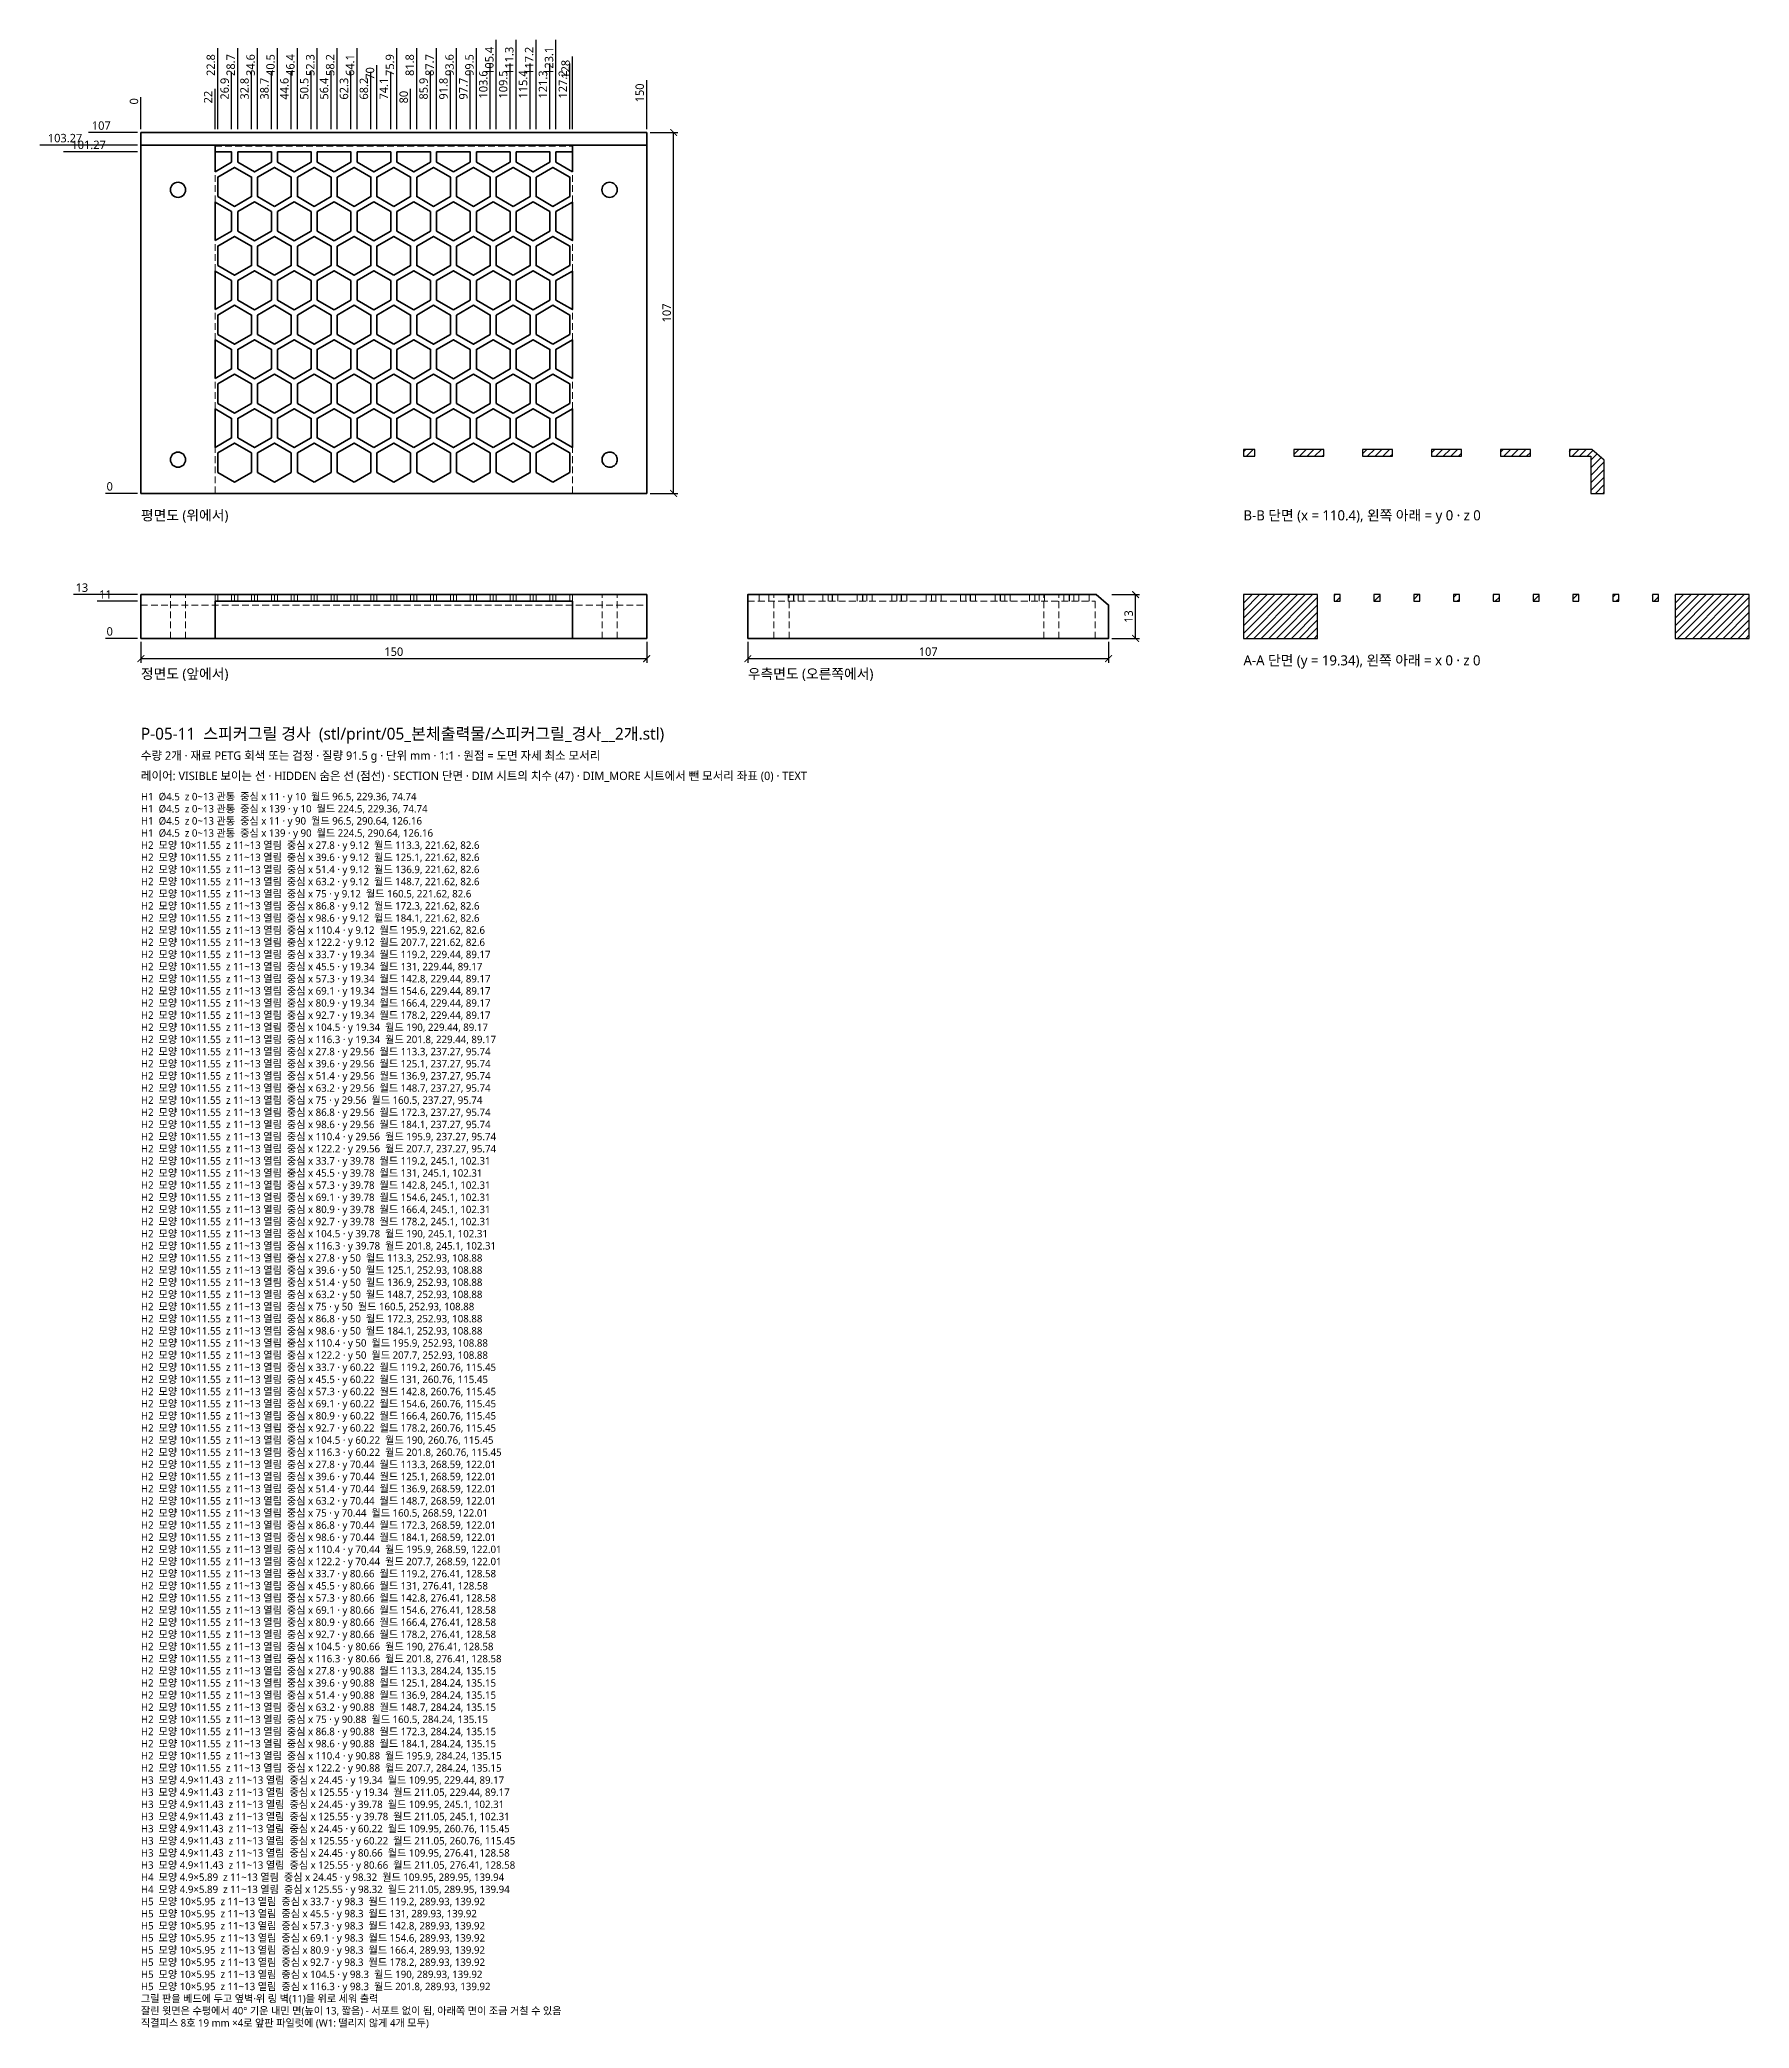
# Model space of a CAD drawing. Header units: millimetres. Extents: x -30 to 477, y -412 to 178.
import ezdxf

# ---------------------------------------------------------------- set-up
doc = ezdxf.new("R2010")
doc.units = ezdxf.units.MM
doc.linetypes.add('HIDDEN', pattern=[3, 2, -1])
for name, color, linetype, lineweight in [('DIM', 4, 'CONTINUOUS', 13), ('HIDDEN', 8, 'HIDDEN', 18), ('SECTION', 5, 'CONTINUOUS', 25), ('TEXT', 7, 'CONTINUOUS', 18), ('VISIBLE', 7, 'CONTINUOUS', 35)]:
    doc.layers.add(name, color=color, linetype=linetype, lineweight=lineweight)
doc.styles.add('KR', font='malgun.ttf')
doc.dimstyles.new('TOCCATA', dxfattribs={"dimtxt": 2.5, "dimasz": 2, "dimexe": 1.2, "dimexo": 1, "dimgap": 0.8, "dimtad": 1, "dimdsep": 46, "dimtxsty": 'KR', "dimblk": 'ARCHTICK', "dimcen": 2.5, "dimazin": 3, "dimtfac": 0.5, "dimtmove": 2, "dimatfit": 3})

# ---------------------------------------------------------------- blocks, each defined once
blk = doc.blocks.new('_ARCHTICK')
at = {"color": 0, "linetype": 'BYBLOCK', "const_width": 0.15}
blk.add_lwpolyline([(-0.5, -0.5), (0.5, 0.5)], dxfattribs=at)

msp = doc.modelspace()

# ---------------------------------------------------------------- hatches: boundary and pattern name
at = {"layer": 'SECTION'}
h = msp.add_hatch(dxfattribs=at)
h.set_pattern_fill('ANSI31', scale=0.5)
h.paths.add_polyline_path([(330.35, 56), (327, 56), (327, 54), (330.35, 54)])
h.paths.add_polyline_path([(350.788, 56), (341.897, 56), (341.897, 54), (350.788, 54)])
h.paths.add_polyline_path([(371.226, 56), (362.335, 56), (362.335, 54), (371.226, 54)])
h.paths.add_polyline_path([(391.665, 56), (382.774, 56), (382.774, 54), (391.665, 54)])
h.paths.add_polyline_path([(412.103, 56), (403.212, 56), (403.212, 54), (412.103, 54)])
h.paths.add_polyline_path([(434, 52.87), (430.27, 56), (423.65, 56), (423.65, 54), (430, 54), (430, 43), (434, 43)])
h = msp.add_hatch(dxfattribs=at)
h.set_pattern_fill('ANSI31', scale=0.5)
h.paths.add_polyline_path([(349, 13), (327, 13), (327, 0), (349, 0)])
h.paths.add_polyline_path([(355.7, 13), (353.9, 13), (353.9, 11), (355.7, 11)])
h.paths.add_polyline_path([(367.5, 13), (365.7, 13), (365.7, 11), (367.5, 11)])
h.paths.add_polyline_path([(379.3, 13), (377.5, 13), (377.5, 11), (379.3, 11)])
h.paths.add_polyline_path([(391.1, 13), (389.3, 13), (389.3, 11), (391.1, 11)])
h.paths.add_polyline_path([(402.9, 13), (401.1, 13), (401.1, 11), (402.9, 11)])
h.paths.add_polyline_path([(414.7, 13), (412.9, 13), (412.9, 11), (414.7, 11)])
h.paths.add_polyline_path([(426.5, 13), (424.7, 13), (424.7, 11), (426.5, 11)])
h.paths.add_polyline_path([(438.3, 13), (436.5, 13), (436.5, 11), (438.3, 11)])
h.paths.add_polyline_path([(450.1, 13), (448.3, 13), (448.3, 11), (450.1, 11)])
h.paths.add_polyline_path([(477, 13), (455, 13), (455, 0), (477, 0)])

# ---------------------------------------------------------------- linework, layer by layer
at = {"layer": 'HIDDEN'}
for points in [[(22, 146), (128, 146)], [(22, 129.373), (22, 138.366)], [(128, 129.373), (128, 138.366)], [(22, 108.935), (22, 117.942)], [(128, 108.935), (128, 117.942)], [(22, 88.516), (22, 97.503)], [(128, 88.516), (128, 97.503)], [(22, 68.058), (22, 77.044)], [(128, 68.058), (128, 77.044)], [(22, 43), (22, 56.627)], [(128, 43), (128, 56.627)], [(8.757, 0), (8.757, 13)], [(13.25, 0), (13.25, 13)], [(22, 11), (22, 13)], [(22.8, 11), (22.8, 13)], [(26.9, 11), (26.9, 13)], [(27.8, 11), (27.8, 13)], [(28.7, 11), (28.7, 13)], [(32.8, 11), (32.8, 13)], [(33.7, 11), (33.7, 13)], [(34.6, 11), (34.6, 13)], [(38.7, 11), (38.7, 13)], [(39.6, 11), (39.6, 13)], [(40.5, 11), (40.5, 13)], [(44.6, 11), (44.6, 13)], [(45.5, 11), (45.5, 13)], [(46.4, 11), (46.4, 13)], [(50.5, 11), (50.5, 13)], [(51.4, 11), (51.4, 13)], [(52.3, 11), (52.3, 13)], [(56.4, 11), (56.4, 13)], [(57.3, 11), (57.3, 13)], [(58.2, 11), (58.2, 13)], [(62.3, 11), (62.3, 13)], [(63.2, 11), (63.2, 13)], [(64.1, 11), (64.1, 13)], [(68.2, 11), (68.2, 13)], [(69.1, 11), (69.1, 13)], [(70, 11), (70, 13)], [(74.1, 11), (74.1, 13)], [(75, 11), (75, 13)], [(75.9, 11), (75.9, 13)], [(80, 11), (80, 13)], [(80.9, 11), (80.9, 13)], [(81.8, 11), (81.8, 13)], [(85.9, 11), (85.9, 13)], [(86.8, 11), (86.8, 13)], [(87.7, 11), (87.7, 13)], [(91.8, 11), (91.8, 13)], [(92.7, 11), (92.7, 13)], [(93.6, 11), (93.6, 13)], [(97.7, 11), (97.7, 13)], [(98.6, 11), (98.6, 13)], [(99.5, 11), (99.5, 13)], [(103.6, 11), (103.6, 13)], [(104.5, 11), (104.5, 13)], [(105.4, 11), (105.4, 13)], [(109.5, 11), (109.5, 13)], [(110.4, 11), (110.4, 13)], [(111.3, 11), (111.3, 13)], [(115.4, 11), (115.4, 13)], [(116.3, 11), (116.3, 13)], [(117.2, 11), (117.2, 13)], [(121.3, 11), (121.3, 13)], [(122.2, 11), (122.2, 13)], [(123.1, 11), (123.1, 13)], [(127.2, 11), (127.2, 13)], [(128, 11), (128, 13)], [(136.757, 0), (136.757, 13)], [(141.25, 0), (141.25, 13)], [(183.35, 11), (183.35, 13)], [(186.237, 11), (186.237, 13)], [(187.752, 0), (187.752, 13)], [(192.01, 11), (192.01, 13)], [(192.248, 0), (192.248, 13)], [(193.569, 11), (193.569, 13)], [(193.627, 11), (193.627, 13)], [(194.897, 11), (194.897, 13)], [(196.456, 11), (196.456, 13)], [(202.229, 11), (202.229, 13)], [(203.788, 11), (203.788, 13)], [(205.058, 11), (205.058, 13)], [(205.116, 11), (205.116, 13)], [(206.675, 11), (206.675, 13)], [(212.449, 11), (212.449, 13)], [(214.007, 11), (214.007, 13)], [(214.065, 11), (214.065, 13)], [(215.335, 11), (215.335, 13)], [(216.894, 11), (216.894, 13)], [(222.668, 11), (222.668, 13)], [(224.226, 11), (224.226, 13)], [(225.497, 11), (225.497, 13)], [(225.554, 11), (225.554, 13)], [(227.113, 11), (227.113, 13)], [(232.887, 11), (232.887, 13)], [(234.446, 11), (234.446, 13)], [(234.503, 11), (234.503, 13)], [(235.774, 11), (235.774, 13)], [(237.332, 11), (237.332, 13)], [(243.106, 11), (243.106, 13)], [(244.665, 11), (244.665, 13)], [(245.935, 11), (245.935, 13)], [(245.993, 11), (245.993, 13)], [(247.551, 11), (247.551, 13)], [(253.325, 11), (253.325, 13)], [(254.884, 11), (254.884, 13)], [(254.942, 11), (254.942, 13)], [(256.212, 11), (256.212, 13)], [(257.771, 11), (257.771, 13)], [(263.544, 11), (263.544, 13)], [(265.103, 11), (265.103, 13)], [(266.373, 11), (266.373, 13)], [(266.431, 11), (266.431, 13)], [(267.752, 0), (267.752, 13)], [(267.99, 11), (267.99, 13)], [(272.248, 0), (272.248, 13)], [(273.763, 11), (273.763, 13)], [(275.322, 11), (275.322, 13)], [(275.38, 11), (275.38, 13)], [(276.65, 11), (276.65, 13)], [(278.209, 11), (278.209, 13)], [(281.27, 11), (281.27, 13)], [(0, 9.87), (150, 9.87)], [(180, 11), (283, 11), (283, 0)]]:
    msp.add_lwpolyline(points, dxfattribs=at)
at = {"layer": 'SECTION'}
for points in [[(330.35, 56), (327, 56), (327, 54), (330.35, 54)], [(350.788, 56), (341.897, 56), (341.897, 54), (350.788, 54)], [(371.226, 56), (362.335, 56), (362.335, 54), (371.226, 54)], [(391.665, 56), (382.774, 56), (382.774, 54), (391.665, 54)], [(412.103, 56), (403.212, 56), (403.212, 54), (412.103, 54)], [(434, 52.87), (430.27, 56), (423.65, 56), (423.65, 54), (430, 54), (430, 43), (434, 43)], [(349, 13), (327, 13), (327, 0), (349, 0)], [(355.7, 13), (353.9, 13), (353.9, 11), (355.7, 11)], [(367.5, 13), (365.7, 13), (365.7, 11), (367.5, 11)], [(379.3, 13), (377.5, 13), (377.5, 11), (379.3, 11)], [(391.1, 13), (389.3, 13), (389.3, 11), (391.1, 11)], [(402.9, 13), (401.1, 13), (401.1, 11), (402.9, 11)], [(414.7, 13), (412.9, 13), (412.9, 11), (414.7, 11)], [(426.5, 13), (424.7, 13), (424.7, 11), (426.5, 11)], [(438.3, 13), (436.5, 13), (436.5, 11), (438.3, 11)], [(450.1, 13), (448.3, 13), (448.3, 11), (450.1, 11)], [(477, 13), (455, 13), (455, 0), (477, 0)]]:
    msp.add_lwpolyline(points, close=True, dxfattribs=at)
at = {"layer": 'VISIBLE'}
for points in [[(0, 43), (0, 150), (150, 150), (150, 43), (0, 43)], [(0, 146.27), (150, 146.27)], [(22, 138.366), (22, 146)], [(22, 138.38), (26.9, 141.209), (26.9, 144.27), (22, 144.27)], [(28.7, 144.27), (38.7, 144.27), (38.7, 141.209), (33.7, 138.322), (28.7, 141.209), (28.7, 144.27)], [(40.5, 144.27), (50.5, 144.27), (50.5, 141.209), (45.5, 138.322), (40.5, 141.209), (40.5, 144.27)], [(57.3, 138.322), (62.3, 141.209), (62.3, 144.27), (52.3, 144.27), (52.3, 141.209), (57.3, 138.322)], [(64.1, 144.27), (74.1, 144.27), (74.1, 141.209), (69.1, 138.322), (64.1, 141.209), (64.1, 144.27)], [(75.9, 144.27), (85.9, 144.27), (85.9, 141.209), (80.9, 138.322), (75.9, 141.209), (75.9, 144.27)], [(92.7, 138.322), (97.7, 141.209), (97.7, 144.27), (87.7, 144.27), (87.7, 141.209), (92.7, 138.322)], [(99.5, 144.27), (109.5, 144.27), (109.5, 141.209), (104.5, 138.322), (99.5, 141.209), (99.5, 144.27)], [(111.3, 144.27), (121.3, 144.27), (121.3, 141.209), (116.3, 138.322), (111.3, 141.209), (111.3, 144.27)], [(128, 144.27), (123.1, 144.27), (123.1, 141.209), (128, 138.38)], [(128, 138.366), (128, 146)], [(22.8, 130.99), (22.8, 136.763), (27.8, 139.65), (32.8, 136.763), (32.8, 130.99), (27.8, 128.103), (22.8, 130.99)], [(39.6, 128.103), (44.6, 130.99), (44.6, 136.763), (39.6, 139.65), (34.6, 136.763), (34.6, 130.99), (39.6, 128.103)], [(46.4, 136.763), (51.4, 139.65), (56.4, 136.763), (56.4, 130.99), (51.4, 128.103), (46.4, 130.99), (46.4, 136.763)], [(58.2, 136.763), (63.2, 139.65), (68.2, 136.763), (68.2, 130.99), (63.2, 128.103), (58.2, 130.99), (58.2, 136.763)], [(75, 128.103), (80, 130.99), (80, 136.763), (75, 139.65), (70, 136.763), (70, 130.99), (75, 128.103)], [(81.8, 136.763), (86.8, 139.65), (91.8, 136.763), (91.8, 130.99), (86.8, 128.103), (81.8, 130.99), (81.8, 136.763)], [(93.6, 136.763), (98.6, 139.65), (103.6, 136.763), (103.6, 130.99), (98.6, 128.103), (93.6, 130.99), (93.6, 136.763)], [(110.4, 128.103), (115.4, 130.99), (115.4, 136.763), (110.4, 139.65), (105.4, 136.763), (105.4, 130.99), (110.4, 128.103)], [(117.2, 136.763), (122.2, 139.65), (127.2, 136.763), (127.2, 130.99), (122.2, 128.103), (117.2, 130.99), (117.2, 136.763)], [(22, 117.942), (22, 129.373), (26.9, 126.544), (26.9, 120.771), (22, 117.942)], [(28.7, 120.771), (28.7, 126.544), (33.7, 129.431), (38.7, 126.544), (38.7, 120.771), (33.7, 117.884), (28.7, 120.771)], [(40.5, 126.544), (45.5, 129.431), (50.5, 126.544), (50.5, 120.771), (45.5, 117.884), (40.5, 120.771), (40.5, 126.544)], [(57.3, 117.884), (62.3, 120.771), (62.3, 126.544), (57.3, 129.431), (52.3, 126.544), (52.3, 120.771), (57.3, 117.884)], [(64.1, 126.544), (69.1, 129.431), (74.1, 126.544), (74.1, 120.771), (69.1, 117.884), (64.1, 120.771), (64.1, 126.544)], [(75.9, 126.544), (80.9, 129.431), (85.9, 126.544), (85.9, 120.771), (80.9, 117.884), (75.9, 120.771), (75.9, 126.544)], [(92.7, 117.884), (97.7, 120.771), (97.7, 126.544), (92.7, 129.431), (87.7, 126.544), (87.7, 120.771), (92.7, 117.884)], [(99.5, 126.544), (104.5, 129.431), (109.5, 126.544), (109.5, 120.771), (104.5, 117.884), (99.5, 120.771), (99.5, 126.544)], [(111.3, 126.544), (116.3, 129.431), (121.3, 126.544), (121.3, 120.771), (116.3, 117.884), (111.3, 120.771), (111.3, 126.544)], [(123.1, 126.544), (128, 129.373), (128, 117.942), (123.1, 120.771), (123.1, 126.544)], [(22.8, 110.551), (22.8, 116.325), (27.8, 119.212), (32.8, 116.325), (32.8, 110.551), (27.8, 107.665), (22.8, 110.551)], [(39.6, 107.665), (44.6, 110.551), (44.6, 116.325), (39.6, 119.212), (34.6, 116.325), (34.6, 110.551), (39.6, 107.665)], [(46.4, 116.325), (51.4, 119.212), (56.4, 116.325), (56.4, 110.551), (51.4, 107.665), (46.4, 110.551), (46.4, 116.325)], [(58.2, 116.325), (63.2, 119.212), (68.2, 116.325), (68.2, 110.551), (63.2, 107.665), (58.2, 110.551), (58.2, 116.325)], [(75, 107.665), (80, 110.551), (80, 116.325), (75, 119.212), (70, 116.325), (70, 110.551), (75, 107.665)], [(81.8, 116.325), (86.8, 119.212), (91.8, 116.325), (91.8, 110.551), (86.8, 107.665), (81.8, 110.551), (81.8, 116.325)], [(93.6, 116.325), (98.6, 119.212), (103.6, 116.325), (103.6, 110.551), (98.6, 107.665), (93.6, 110.551), (93.6, 116.325)], [(110.4, 107.665), (115.4, 110.551), (115.4, 116.325), (110.4, 119.212), (105.4, 116.325), (105.4, 110.551), (110.4, 107.665)], [(117.2, 116.325), (122.2, 119.212), (127.2, 116.325), (127.2, 110.551), (122.2, 107.665), (117.2, 110.551), (117.2, 116.325)], [(22, 97.503), (22, 108.935), (26.9, 106.106), (26.9, 100.332), (22, 97.503)], [(28.7, 100.332), (28.7, 106.106), (33.7, 108.993), (38.7, 106.106), (38.7, 100.332), (33.7, 97.446), (28.7, 100.332)], [(40.5, 106.106), (45.5, 108.993), (50.5, 106.106), (50.5, 100.332), (45.5, 97.446), (40.5, 100.332), (40.5, 106.106)], [(57.3, 97.446), (62.3, 100.332), (62.3, 106.106), (57.3, 108.993), (52.3, 106.106), (52.3, 100.332), (57.3, 97.446)], [(64.1, 106.106), (69.1, 108.993), (74.1, 106.106), (74.1, 100.332), (69.1, 97.446), (64.1, 100.332), (64.1, 106.106)], [(75.9, 106.106), (80.9, 108.993), (85.9, 106.106), (85.9, 100.332), (80.9, 97.446), (75.9, 100.332), (75.9, 106.106)], [(92.7, 97.446), (97.7, 100.332), (97.7, 106.106), (92.7, 108.993), (87.7, 106.106), (87.7, 100.332), (92.7, 97.446)], [(99.5, 106.106), (104.5, 108.993), (109.5, 106.106), (109.5, 100.332), (104.5, 97.446), (99.5, 100.332), (99.5, 106.106)], [(111.3, 106.106), (116.3, 108.993), (121.3, 106.106), (121.3, 100.332), (116.3, 97.446), (111.3, 100.332), (111.3, 106.106)], [(123.1, 106.106), (128, 108.935), (128, 97.503), (123.1, 100.332), (123.1, 106.106)], [(22.8, 90.113), (22.8, 95.887), (27.8, 98.773), (32.8, 95.887), (32.8, 90.113), (27.8, 87.226), (22.8, 90.113)], [(39.6, 87.226), (44.6, 90.113), (44.6, 95.887), (39.6, 98.773), (34.6, 95.887), (34.6, 90.113), (39.6, 87.226)], [(46.4, 95.887), (51.4, 98.773), (56.4, 95.887), (56.4, 90.113), (51.4, 87.226), (46.4, 90.113), (46.4, 95.887)], [(58.2, 95.887), (63.2, 98.773), (68.2, 95.887), (68.2, 90.113), (63.2, 87.226), (58.2, 90.113), (58.2, 95.887)], [(75, 87.226), (80, 90.113), (80, 95.887), (75, 98.773), (70, 95.887), (70, 90.113), (75, 87.226)], [(81.8, 95.887), (86.8, 98.773), (91.8, 95.887), (91.8, 90.113), (86.8, 87.226), (81.8, 90.113), (81.8, 95.887)], [(93.6, 95.887), (98.6, 98.773), (103.6, 95.887), (103.6, 90.113), (98.6, 87.226), (93.6, 90.113), (93.6, 95.887)], [(105.4, 95.887), (110.4, 98.773), (115.4, 95.887), (115.4, 90.113), (110.4, 87.226), (105.4, 90.113), (105.4, 95.887)], [(122.2, 87.226), (117.2, 90.113), (117.2, 95.887), (122.2, 98.773), (127.2, 95.887), (127.2, 90.113), (122.2, 87.226)], [(22, 77.044), (22, 88.516)], [(22, 77.065), (26.9, 79.894), (26.9, 85.668), (22, 88.497)], [(28.7, 79.894), (28.7, 85.668), (33.7, 88.554), (38.7, 85.668), (38.7, 79.894), (33.7, 77.007), (28.7, 79.894)], [(40.5, 85.668), (45.5, 88.554), (50.5, 85.668), (50.5, 79.894), (45.5, 77.007), (40.5, 79.894), (40.5, 85.668)], [(57.3, 77.007), (62.3, 79.894), (62.3, 85.668), (57.3, 88.554), (52.3, 85.668), (52.3, 79.894), (57.3, 77.007)], [(64.1, 85.668), (69.1, 88.554), (74.1, 85.668), (74.1, 79.894), (69.1, 77.007), (64.1, 79.894), (64.1, 85.668)], [(75.9, 85.668), (80.9, 88.554), (85.9, 85.668), (85.9, 79.894), (80.9, 77.007), (75.9, 79.894), (75.9, 85.668)], [(97.7, 85.668), (92.7, 88.554), (87.7, 85.668), (87.7, 79.894), (92.7, 77.007), (97.7, 79.894), (97.7, 85.668)], [(104.5, 77.007), (99.5, 79.894), (99.5, 85.668), (104.5, 88.554), (109.5, 85.668), (109.5, 79.894), (104.5, 77.007)], [(116.3, 77.007), (111.3, 79.894), (111.3, 85.668), (116.3, 88.554), (121.3, 85.668), (121.3, 79.894), (116.3, 77.007)], [(128, 77.065), (123.1, 79.894), (123.1, 85.668), (128, 88.497)], [(128, 77.044), (128, 88.516)], [(22.8, 69.675), (22.8, 75.449), (27.8, 78.335), (32.8, 75.449), (32.8, 69.675), (27.8, 66.788), (22.8, 69.675)], [(39.6, 66.788), (44.6, 69.675), (44.6, 75.449), (39.6, 78.335), (34.6, 75.449), (34.6, 69.675), (39.6, 66.788)], [(46.4, 75.449), (51.4, 78.335), (56.4, 75.449), (56.4, 69.675), (51.4, 66.788), (46.4, 69.675), (46.4, 75.449)], [(58.2, 75.449), (63.2, 78.335), (68.2, 75.449), (68.2, 69.675), (63.2, 66.788), (58.2, 69.675), (58.2, 75.449)], [(80, 75.449), (75, 78.335), (70, 75.449), (70, 69.675), (75, 66.788), (80, 69.675), (80, 75.449)], [(86.8, 66.788), (81.8, 69.675), (81.8, 75.449), (86.8, 78.335), (91.8, 75.449), (91.8, 69.675), (86.8, 66.788)], [(98.6, 66.788), (93.6, 69.675), (93.6, 75.449), (98.6, 78.335), (103.6, 75.449), (103.6, 69.675), (98.6, 66.788)], [(115.4, 75.449), (110.4, 78.335), (105.4, 75.449), (105.4, 69.675), (110.4, 66.788), (115.4, 69.675), (115.4, 75.449)], [(122.2, 66.788), (117.2, 69.675), (117.2, 75.449), (122.2, 78.335), (127.2, 75.449), (127.2, 69.675), (122.2, 66.788)], [(22, 56.627), (22, 68.058), (26.9, 65.229), (26.9, 59.456), (22, 56.627)], [(28.7, 59.456), (28.7, 65.229), (33.7, 68.116), (38.7, 65.229), (38.7, 59.456), (33.7, 56.569), (28.7, 59.456)], [(40.5, 65.229), (45.5, 68.116), (50.5, 65.229), (50.5, 59.456), (45.5, 56.569), (40.5, 59.456), (40.5, 65.229)], [(62.3, 65.229), (57.3, 68.116), (52.3, 65.229), (52.3, 59.456), (57.3, 56.569), (62.3, 59.456), (62.3, 65.229)], [(69.1, 56.569), (64.1, 59.456), (64.1, 65.229), (69.1, 68.116), (74.1, 65.229), (74.1, 59.456), (69.1, 56.569)], [(80.9, 56.569), (75.9, 59.456), (75.9, 65.229), (80.9, 68.116), (85.9, 65.229), (85.9, 59.456), (80.9, 56.569)], [(97.7, 65.229), (92.7, 68.116), (87.7, 65.229), (87.7, 59.456), (92.7, 56.569), (97.7, 59.456), (97.7, 65.229)], [(104.5, 56.569), (99.5, 59.456), (99.5, 65.229), (104.5, 68.116), (109.5, 65.229), (109.5, 59.456), (104.5, 56.569)], [(116.3, 56.569), (111.3, 59.456), (111.3, 65.229), (116.3, 68.116), (121.3, 65.229), (121.3, 59.456), (116.3, 56.569)], [(128, 56.627), (123.1, 59.456), (123.1, 65.229), (128, 68.058), (128, 56.627)], [(22.8, 49.237), (22.8, 55.01), (27.8, 57.897), (32.8, 55.01), (32.8, 49.237), (27.8, 46.35), (22.8, 49.237)], [(44.6, 55.01), (39.6, 57.897), (34.6, 55.01), (34.6, 49.237), (39.6, 46.35), (44.6, 49.237), (44.6, 55.01)], [(51.4, 46.35), (46.4, 49.237), (46.4, 55.01), (51.4, 57.897), (56.4, 55.01), (56.4, 49.237), (51.4, 46.35)], [(63.2, 46.35), (58.2, 49.237), (58.2, 55.01), (63.2, 57.897), (68.2, 55.01), (68.2, 49.237), (63.2, 46.35)], [(80, 55.01), (75, 57.897), (70, 55.01), (70, 49.237), (75, 46.35), (80, 49.237), (80, 55.01)], [(86.8, 46.35), (81.8, 49.237), (81.8, 55.01), (86.8, 57.897), (91.8, 55.01), (91.8, 49.237), (86.8, 46.35)], [(98.6, 46.35), (93.6, 49.237), (93.6, 55.01), (98.6, 57.897), (103.6, 55.01), (103.6, 49.237), (98.6, 46.35)], [(115.4, 55.01), (110.4, 57.897), (105.4, 55.01), (105.4, 49.237), (110.4, 46.35), (115.4, 49.237), (115.4, 55.01)], [(122.2, 46.35), (117.2, 49.237), (117.2, 55.01), (122.2, 57.897), (127.2, 55.01), (127.2, 49.237), (122.2, 46.35)], [(141.25, 53), (141.224, 52.657), (141.145, 52.321), (141.016, 52.002), (140.84, 51.706), (140.621, 51.44), (140.364, 51.211), (140.075, 51.023), (139.761, 50.882), (139.428, 50.791), (139.086, 50.752), (138.742, 50.765), (138.404, 50.83), (138.08, 50.947), (137.777, 51.111), (137.503, 51.32), (137.264, 51.568), (137.066, 51.85), (136.913, 52.159), (136.809, 52.487), (136.757, 52.828), (136.757, 53.172), (136.809, 53.513), (136.913, 53.841), (137.066, 54.15), (137.264, 54.432), (137.503, 54.68), (137.777, 54.889), (138.08, 55.053), (138.404, 55.17), (138.742, 55.235), (139.086, 55.248), (139.428, 55.209), (139.761, 55.118), (140.075, 54.977), (140.364, 54.789), (140.621, 54.56), (140.84, 54.294), (141.016, 53.998), (141.145, 53.679), (141.224, 53.343), (141.25, 53)], [(0, 0), (0, 13), (150, 13), (150, 0), (0, 0)], [(180, 0), (180, 13), (283.27, 13), (287, 9.87), (287, 0), (180, 0)], [(22, 0), (22, 11), (128, 11), (128, 0)]]:
    msp.add_lwpolyline(points, dxfattribs=at)
for centre in [(11, 133), (139, 133), (11, 53)]:
    msp.add_circle(centre, 2.25, dxfattribs=at)

# ---------------------------------------------------------------- texts
at = {"layer": 'TEXT', "style": 'KR'}
for s, height, p in [('평면도 (위에서)', 3, (0, 35)), ('B-B 단면 (x = 110.4), 왼쪽 아래 = y 0 · z 0', 3, (327, 35)), ('A-A 단면 (y = 19.34), 왼쪽 아래 = x 0 · z 0', 3, (327, -8)), ('정면도 (앞에서)', 3, (0, -12)), ('우측면도 (오른쪽에서)', 3, (180, -12)), ('P-05-11  스피커그릴 경사  (stl/print/05_본체출력물/스피커그릴_경사__2개.stl)', 3.5, (0, -30)), ('수량 2개 · 재료 PETG 회색 또는 검정 · 질량 91.5 g · 단위 mm · 1:1 · 원점 = 도면 자세 최소 모서리', 2.5, (0, -36)), ('레이어: VISIBLE 보이는 선 · HIDDEN 숨은 선 (점선) · SECTION 단면 · DIM 시트의 치수 (47) · DIM_MORE 시트에서 뺀 모서리 좌표 (0) · TEXT', 2.5, (0, -42)), ('H1  Ø4.5  z 0~13 관통  중심 x 11 · y 10  월드 96.5, 229.36, 74.74', 2.2, (0, -48)), ('H1  Ø4.5  z 0~13 관통  중심 x 139 · y 10  월드 224.5, 229.36, 74.74', 2.2, (0, -51.6)), ('H1  Ø4.5  z 0~13 관통  중심 x 11 · y 90  월드 96.5, 290.64, 126.16', 2.2, (0, -55.2)), ('H1  Ø4.5  z 0~13 관통  중심 x 139 · y 90  월드 224.5, 290.64, 126.16', 2.2, (0, -58.8)), ('H2  모양 10×11.55  z 11~13 열림  중심 x 27.8 · y 9.12  월드 113.3, 221.62, 82.6', 2.2, (0, -62.4)), ('H2  모양 10×11.55  z 11~13 열림  중심 x 39.6 · y 9.12  월드 125.1, 221.62, 82.6', 2.2, (0, -66)), ('H2  모양 10×11.55  z 11~13 열림  중심 x 51.4 · y 9.12  월드 136.9, 221.62, 82.6', 2.2, (0, -69.6)), ('H2  모양 10×11.55  z 11~13 열림  중심 x 63.2 · y 9.12  월드 148.7, 221.62, 82.6', 2.2, (0, -73.2)), ('H2  모양 10×11.55  z 11~13 열림  중심 x 75 · y 9.12  월드 160.5, 221.62, 82.6', 2.2, (0, -76.8)), ('H2  모양 10×11.55  z 11~13 열림  중심 x 86.8 · y 9.12  월드 172.3, 221.62, 82.6', 2.2, (0, -80.4)), ('H2  모양 10×11.55  z 11~13 열림  중심 x 98.6 · y 9.12  월드 184.1, 221.62, 82.6', 2.2, (0, -84)), ('H2  모양 10×11.55  z 11~13 열림  중심 x 110.4 · y 9.12  월드 195.9, 221.62, 82.6', 2.2, (0, -87.6)), ('H2  모양 10×11.55  z 11~13 열림  중심 x 122.2 · y 9.12  월드 207.7, 221.62, 82.6', 2.2, (0, -91.2)), ('H2  모양 10×11.55  z 11~13 열림  중심 x 33.7 · y 19.34  월드 119.2, 229.44, 89.17', 2.2, (0, -94.8)), ('H2  모양 10×11.55  z 11~13 열림  중심 x 45.5 · y 19.34  월드 131, 229.44, 89.17', 2.2, (0, -98.4)), ('H2  모양 10×11.55  z 11~13 열림  중심 x 57.3 · y 19.34  월드 142.8, 229.44, 89.17', 2.2, (0, -102)), ('H2  모양 10×11.55  z 11~13 열림  중심 x 69.1 · y 19.34  월드 154.6, 229.44, 89.17', 2.2, (0, -105.6)), ('H2  모양 10×11.55  z 11~13 열림  중심 x 80.9 · y 19.34  월드 166.4, 229.44, 89.17', 2.2, (0, -109.2)), ('H2  모양 10×11.55  z 11~13 열림  중심 x 92.7 · y 19.34  월드 178.2, 229.44, 89.17', 2.2, (0, -112.8)), ('H2  모양 10×11.55  z 11~13 열림  중심 x 104.5 · y 19.34  월드 190, 229.44, 89.17', 2.2, (0, -116.4)), ('H2  모양 10×11.55  z 11~13 열림  중심 x 116.3 · y 19.34  월드 201.8, 229.44, 89.17', 2.2, (0, -120)), ('H2  모양 10×11.55  z 11~13 열림  중심 x 27.8 · y 29.56  월드 113.3, 237.27, 95.74', 2.2, (0, -123.6)), ('H2  모양 10×11.55  z 11~13 열림  중심 x 39.6 · y 29.56  월드 125.1, 237.27, 95.74', 2.2, (0, -127.2)), ('H2  모양 10×11.55  z 11~13 열림  중심 x 51.4 · y 29.56  월드 136.9, 237.27, 95.74', 2.2, (0, -130.8)), ('H2  모양 10×11.55  z 11~13 열림  중심 x 63.2 · y 29.56  월드 148.7, 237.27, 95.74', 2.2, (0, -134.4)), ('H2  모양 10×11.55  z 11~13 열림  중심 x 75 · y 29.56  월드 160.5, 237.27, 95.74', 2.2, (0, -138)), ('H2  모양 10×11.55  z 11~13 열림  중심 x 86.8 · y 29.56  월드 172.3, 237.27, 95.74', 2.2, (0, -141.6)), ('H2  모양 10×11.55  z 11~13 열림  중심 x 98.6 · y 29.56  월드 184.1, 237.27, 95.74', 2.2, (0, -145.2)), ('H2  모양 10×11.55  z 11~13 열림  중심 x 110.4 · y 29.56  월드 195.9, 237.27, 95.74', 2.2, (0, -148.8)), ('H2  모양 10×11.55  z 11~13 열림  중심 x 122.2 · y 29.56  월드 207.7, 237.27, 95.74', 2.2, (0, -152.4)), ('H2  모양 10×11.55  z 11~13 열림  중심 x 33.7 · y 39.78  월드 119.2, 245.1, 102.31', 2.2, (0, -156)), ('H2  모양 10×11.55  z 11~13 열림  중심 x 45.5 · y 39.78  월드 131, 245.1, 102.31', 2.2, (0, -159.6)), ('H2  모양 10×11.55  z 11~13 열림  중심 x 57.3 · y 39.78  월드 142.8, 245.1, 102.31', 2.2, (0, -163.2)), ('H2  모양 10×11.55  z 11~13 열림  중심 x 69.1 · y 39.78  월드 154.6, 245.1, 102.31', 2.2, (0, -166.8)), ('H2  모양 10×11.55  z 11~13 열림  중심 x 80.9 · y 39.78  월드 166.4, 245.1, 102.31', 2.2, (0, -170.4)), ('H2  모양 10×11.55  z 11~13 열림  중심 x 92.7 · y 39.78  월드 178.2, 245.1, 102.31', 2.2, (0, -174)), ('H2  모양 10×11.55  z 11~13 열림  중심 x 104.5 · y 39.78  월드 190, 245.1, 102.31', 2.2, (0, -177.6)), ('H2  모양 10×11.55  z 11~13 열림  중심 x 116.3 · y 39.78  월드 201.8, 245.1, 102.31', 2.2, (0, -181.2)), ('H2  모양 10×11.55  z 11~13 열림  중심 x 27.8 · y 50  월드 113.3, 252.93, 108.88', 2.2, (0, -184.8)), ('H2  모양 10×11.55  z 11~13 열림  중심 x 39.6 · y 50  월드 125.1, 252.93, 108.88', 2.2, (0, -188.4)), ('H2  모양 10×11.55  z 11~13 열림  중심 x 51.4 · y 50  월드 136.9, 252.93, 108.88', 2.2, (0, -192)), ('H2  모양 10×11.55  z 11~13 열림  중심 x 63.2 · y 50  월드 148.7, 252.93, 108.88', 2.2, (0, -195.6)), ('H2  모양 10×11.55  z 11~13 열림  중심 x 75 · y 50  월드 160.5, 252.93, 108.88', 2.2, (0, -199.2)), ('H2  모양 10×11.55  z 11~13 열림  중심 x 86.8 · y 50  월드 172.3, 252.93, 108.88', 2.2, (0, -202.8)), ('H2  모양 10×11.55  z 11~13 열림  중심 x 98.6 · y 50  월드 184.1, 252.93, 108.88', 2.2, (0, -206.4)), ('H2  모양 10×11.55  z 11~13 열림  중심 x 110.4 · y 50  월드 195.9, 252.93, 108.88', 2.2, (0, -210)), ('H2  모양 10×11.55  z 11~13 열림  중심 x 122.2 · y 50  월드 207.7, 252.93, 108.88', 2.2, (0, -213.6)), ('H2  모양 10×11.55  z 11~13 열림  중심 x 33.7 · y 60.22  월드 119.2, 260.76, 115.45', 2.2, (0, -217.2)), ('H2  모양 10×11.55  z 11~13 열림  중심 x 45.5 · y 60.22  월드 131, 260.76, 115.45', 2.2, (0, -220.8)), ('H2  모양 10×11.55  z 11~13 열림  중심 x 57.3 · y 60.22  월드 142.8, 260.76, 115.45', 2.2, (0, -224.4)), ('H2  모양 10×11.55  z 11~13 열림  중심 x 69.1 · y 60.22  월드 154.6, 260.76, 115.45', 2.2, (0, -228)), ('H2  모양 10×11.55  z 11~13 열림  중심 x 80.9 · y 60.22  월드 166.4, 260.76, 115.45', 2.2, (0, -231.6)), ('H2  모양 10×11.55  z 11~13 열림  중심 x 92.7 · y 60.22  월드 178.2, 260.76, 115.45', 2.2, (0, -235.2)), ('H2  모양 10×11.55  z 11~13 열림  중심 x 104.5 · y 60.22  월드 190, 260.76, 115.45', 2.2, (0, -238.8)), ('H2  모양 10×11.55  z 11~13 열림  중심 x 116.3 · y 60.22  월드 201.8, 260.76, 115.45', 2.2, (0, -242.4)), ('H2  모양 10×11.55  z 11~13 열림  중심 x 27.8 · y 70.44  월드 113.3, 268.59, 122.01', 2.2, (0, -246)), ('H2  모양 10×11.55  z 11~13 열림  중심 x 39.6 · y 70.44  월드 125.1, 268.59, 122.01', 2.2, (0, -249.6)), ('H2  모양 10×11.55  z 11~13 열림  중심 x 51.4 · y 70.44  월드 136.9, 268.59, 122.01', 2.2, (0, -253.2)), ('H2  모양 10×11.55  z 11~13 열림  중심 x 63.2 · y 70.44  월드 148.7, 268.59, 122.01', 2.2, (0, -256.8)), ('H2  모양 10×11.55  z 11~13 열림  중심 x 75 · y 70.44  월드 160.5, 268.59, 122.01', 2.2, (0, -260.4)), ('H2  모양 10×11.55  z 11~13 열림  중심 x 86.8 · y 70.44  월드 172.3, 268.59, 122.01', 2.2, (0, -264)), ('H2  모양 10×11.55  z 11~13 열림  중심 x 98.6 · y 70.44  월드 184.1, 268.59, 122.01', 2.2, (0, -267.6)), ('H2  모양 10×11.55  z 11~13 열림  중심 x 110.4 · y 70.44  월드 195.9, 268.59, 122.01', 2.2, (0, -271.2)), ('H2  모양 10×11.55  z 11~13 열림  중심 x 122.2 · y 70.44  월드 207.7, 268.59, 122.01', 2.2, (0, -274.8)), ('H2  모양 10×11.55  z 11~13 열림  중심 x 33.7 · y 80.66  월드 119.2, 276.41, 128.58', 2.2, (0, -278.4)), ('H2  모양 10×11.55  z 11~13 열림  중심 x 45.5 · y 80.66  월드 131, 276.41, 128.58', 2.2, (0, -282)), ('H2  모양 10×11.55  z 11~13 열림  중심 x 57.3 · y 80.66  월드 142.8, 276.41, 128.58', 2.2, (0, -285.6)), ('H2  모양 10×11.55  z 11~13 열림  중심 x 69.1 · y 80.66  월드 154.6, 276.41, 128.58', 2.2, (0, -289.2)), ('H2  모양 10×11.55  z 11~13 열림  중심 x 80.9 · y 80.66  월드 166.4, 276.41, 128.58', 2.2, (0, -292.8)), ('H2  모양 10×11.55  z 11~13 열림  중심 x 92.7 · y 80.66  월드 178.2, 276.41, 128.58', 2.2, (0, -296.4)), ('H2  모양 10×11.55  z 11~13 열림  중심 x 104.5 · y 80.66  월드 190, 276.41, 128.58', 2.2, (0, -300)), ('H2  모양 10×11.55  z 11~13 열림  중심 x 116.3 · y 80.66  월드 201.8, 276.41, 128.58', 2.2, (0, -303.6)), ('H2  모양 10×11.55  z 11~13 열림  중심 x 27.8 · y 90.88  월드 113.3, 284.24, 135.15', 2.2, (0, -307.2)), ('H2  모양 10×11.55  z 11~13 열림  중심 x 39.6 · y 90.88  월드 125.1, 284.24, 135.15', 2.2, (0, -310.8)), ('H2  모양 10×11.55  z 11~13 열림  중심 x 51.4 · y 90.88  월드 136.9, 284.24, 135.15', 2.2, (0, -314.4)), ('H2  모양 10×11.55  z 11~13 열림  중심 x 63.2 · y 90.88  월드 148.7, 284.24, 135.15', 2.2, (0, -318)), ('H2  모양 10×11.55  z 11~13 열림  중심 x 75 · y 90.88  월드 160.5, 284.24, 135.15', 2.2, (0, -321.6)), ('H2  모양 10×11.55  z 11~13 열림  중심 x 86.8 · y 90.88  월드 172.3, 284.24, 135.15', 2.2, (0, -325.2)), ('H2  모양 10×11.55  z 11~13 열림  중심 x 98.6 · y 90.88  월드 184.1, 284.24, 135.15', 2.2, (0, -328.8)), ('H2  모양 10×11.55  z 11~13 열림  중심 x 110.4 · y 90.88  월드 195.9, 284.24, 135.15', 2.2, (0, -332.4)), ('H2  모양 10×11.55  z 11~13 열림  중심 x 122.2 · y 90.88  월드 207.7, 284.24, 135.15', 2.2, (0, -336)), ('H3  모양 4.9×11.43  z 11~13 열림  중심 x 24.45 · y 19.34  월드 109.95, 229.44, 89.17', 2.2, (0, -339.6)), ('H3  모양 4.9×11.43  z 11~13 열림  중심 x 125.55 · y 19.34  월드 211.05, 229.44, 89.17', 2.2, (0, -343.2)), ('H3  모양 4.9×11.43  z 11~13 열림  중심 x 24.45 · y 39.78  월드 109.95, 245.1, 102.31', 2.2, (0, -346.8)), ('H3  모양 4.9×11.43  z 11~13 열림  중심 x 125.55 · y 39.78  월드 211.05, 245.1, 102.31', 2.2, (0, -350.4)), ('H3  모양 4.9×11.43  z 11~13 열림  중심 x 24.45 · y 60.22  월드 109.95, 260.76, 115.45', 2.2, (0, -354)), ('H3  모양 4.9×11.43  z 11~13 열림  중심 x 125.55 · y 60.22  월드 211.05, 260.76, 115.45', 2.2, (0, -357.6)), ('H3  모양 4.9×11.43  z 11~13 열림  중심 x 24.45 · y 80.66  월드 109.95, 276.41, 128.58', 2.2, (0, -361.2)), ('H3  모양 4.9×11.43  z 11~13 열림  중심 x 125.55 · y 80.66  월드 211.05, 276.41, 128.58', 2.2, (0, -364.8)), ('H4  모양 4.9×5.89  z 11~13 열림  중심 x 24.45 · y 98.32  월드 109.95, 289.95, 139.94', 2.2, (0, -368.4)), ('H4  모양 4.9×5.89  z 11~13 열림  중심 x 125.55 · y 98.32  월드 211.05, 289.95, 139.94', 2.2, (0, -372)), ('H5  모양 10×5.95  z 11~13 열림  중심 x 33.7 · y 98.3  월드 119.2, 289.93, 139.92', 2.2, (0, -375.6)), ('H5  모양 10×5.95  z 11~13 열림  중심 x 45.5 · y 98.3  월드 131, 289.93, 139.92', 2.2, (0, -379.2)), ('H5  모양 10×5.95  z 11~13 열림  중심 x 57.3 · y 98.3  월드 142.8, 289.93, 139.92', 2.2, (0, -382.8)), ('H5  모양 10×5.95  z 11~13 열림  중심 x 69.1 · y 98.3  월드 154.6, 289.93, 139.92', 2.2, (0, -386.4)), ('H5  모양 10×5.95  z 11~13 열림  중심 x 80.9 · y 98.3  월드 166.4, 289.93, 139.92', 2.2, (0, -390)), ('H5  모양 10×5.95  z 11~13 열림  중심 x 92.7 · y 98.3  월드 178.2, 289.93, 139.92', 2.2, (0, -393.6)), ('H5  모양 10×5.95  z 11~13 열림  중심 x 104.5 · y 98.3  월드 190, 289.93, 139.92', 2.2, (0, -397.2)), ('H5  모양 10×5.95  z 11~13 열림  중심 x 116.3 · y 98.3  월드 201.8, 289.93, 139.92', 2.2, (0, -400.8)), ('잘린 윗면은 수평에서 40° 기운 내민 면(높이 13, 짧음) - 서포트 없이 됨, 아래쪽 면이 조금 거칠 수 있음', 2.2, (0, -408)), ('그릴 판을 베드에 두고 옆벽·위 링 벽(11)을 위로 세워 출력', 2.2, (0, -404.4)), ('직결피스 8호 19 mm ×4로 앞판 파일럿에 (W1: 떨리지 않게 4개 모두)', 2.2, (0, -411.6))]:
    msp.add_text(s, height=height, dxfattribs=at).set_placement(p)

# ---------------------------------------------------------------- dimensions: what is measured, and where the dimension line sits
at = {"layer": 'DIM'}
for feature_location, offset, dtype, origin in [((105.4, 150), (0, 15), 1, (0, 43)), ((111.3, 150), (0, 15), 1, (0, 43)), ((117.2, 150), (0, 15), 1, (0, 43)), ((123.1, 150), (0, 15), 1, (0, 43)), ((22.8, 150), (0, 15), 1, (0, 43)), ((28.7, 150), (0, 15), 1, (0, 43)), ((34.6, 150), (0, 15), 1, (0, 43)), ((40.5, 150), (0, 15), 1, (0, 43)), ((46.4, 150), (0, 15), 1, (0, 43)), ((52.3, 150), (0, 15), 1, (0, 43)), ((58.2, 150), (0, 15), 1, (0, 43)), ((64.1, 150), (0, 15), 1, (0, 43)), ((75.9, 150), (0, 15), 1, (0, 43)), ((81.8, 150), (0, 15), 1, (0, 43)), ((87.7, 150), (0, 15), 1, (0, 43)), ((93.6, 150), (0, 15), 1, (0, 43)), ((99.5, 150), (0, 15), 1, (0, 43)), ((128, 150), (0, 15), 1, (0, 43)), ((103.6, 150), (0, 8), 1, (0, 43)), ((109.5, 150), (0, 8), 1, (0, 43)), ((115.4, 150), (0, 8), 1, (0, 43)), ((121.3, 150), (0, 8), 1, (0, 43)), ((127.2, 150), (0, 8), 1, (0, 43)), ((70, 150), (0, 15), 1, (0, 43)), ((26.9, 150), (0, 8), 1, (0, 43)), ((32.8, 150), (0, 8), 1, (0, 43)), ((38.7, 150), (0, 8), 1, (0, 43)), ((44.6, 150), (0, 8), 1, (0, 43)), ((50.5, 150), (0, 8), 1, (0, 43)), ((56.4, 150), (0, 8), 1, (0, 43)), ((62.3, 150), (0, 8), 1, (0, 43)), ((68.2, 150), (0, 8), 1, (0, 43)), ((74.1, 150), (0, 8), 1, (0, 43)), ((85.9, 150), (0, 8), 1, (0, 43)), ((91.8, 150), (0, 8), 1, (0, 43)), ((97.7, 150), (0, 8), 1, (0, 43)), ((150, 150), (0, 8), 1, (0, 43)), ((0, 150), (0, 8), 1, (0, 43)), ((22, 150), (0, 8), 1, (0, 43)), ((80, 150), (0, 8), 1, (0, 43)), ((0, 150), (-8, 0), 0, (0, 43)), ((0, 146.27), (-15, 0), 0, (0, 43)), ((0, 144.27), (-8, 0), 0, (0, 43)), ((0, 43), (-8, 0), 0, (0, 43)), ((0, 13), (-15, 0), 0, (0, 0)), ((0, 11), (-8, 0), 0, (0, 0)), ((0, 0), (-8, 0), 0, (0, 0))]:
    msp.add_ordinate_dim(feature_location=feature_location, offset=offset, dtype=dtype, origin=origin, dimstyle='TOCCATA', dxfattribs=at).render()
for base, p1, p2 in [((158, 43), (150, 43), (150, 150)), ((295, 0), (287, 0), (287, 13))]:
    msp.add_linear_dim(base=base, p1=p1, p2=p2, angle=90, dimstyle='TOCCATA', dxfattribs=at).render()
for base, p1, p2 in [((0, -6), (0, 0), (150, 0)), ((180, -6), (180, 0), (287, 0))]:
    msp.add_linear_dim(base=base, p1=p1, p2=p2, dimstyle='TOCCATA', dxfattribs=at).render()

doc.saveas('drawing.dxf')
